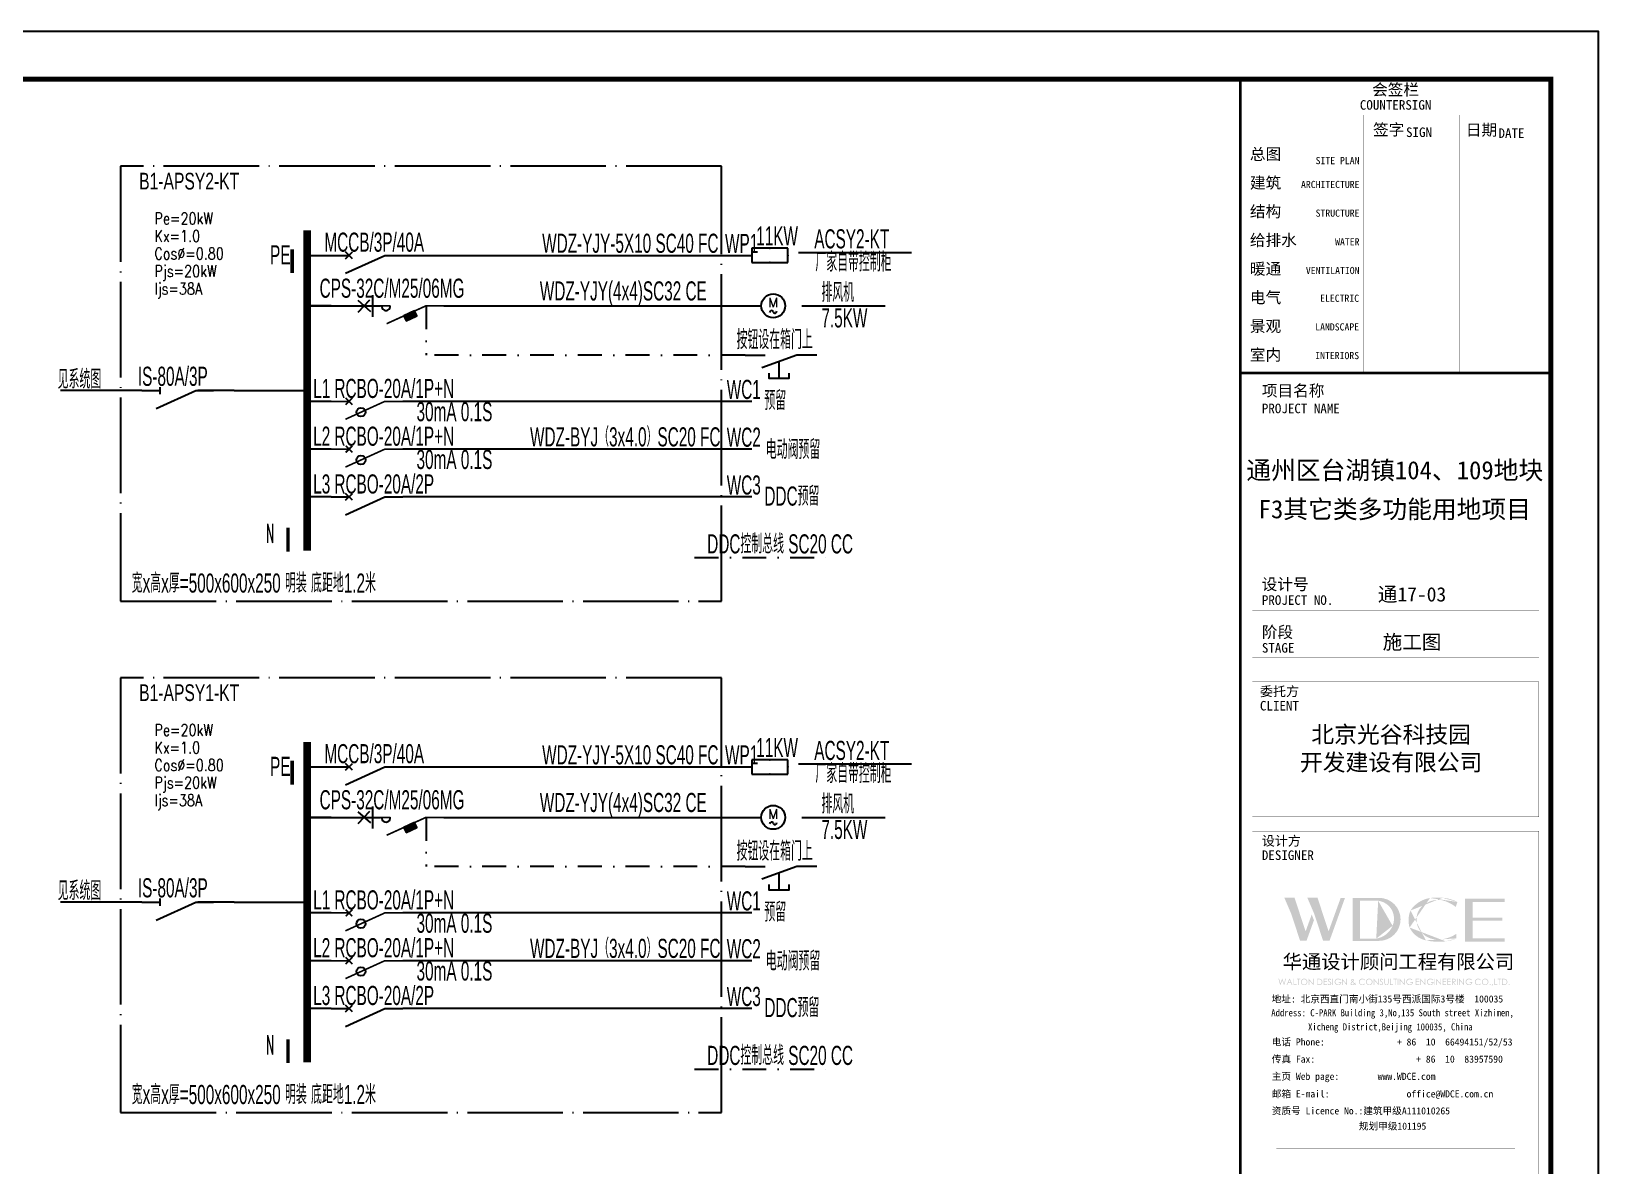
# Model space of a CAD drawing. Extents: x 776418 to 2076422, y -1170708 to 498544.
# Drawn here: x 1001723 to 1034531, y -689690 to -665950 of the extents above; entities that cross this region are included whole.
import ezdxf
from ezdxf.enums import TextEntityAlignment as Align

# ---------------------------------------------------------------- set-up
doc = ezdxf.new("R2010")
doc.units = 0
doc.header["$LTSCALE"] = 1000
doc.header["$MEASUREMENT"] = 0
for name, pattern in [('CONTINOUS', [0]), ('DASHDOT', [1, 0.5, -0.25, 0, -0.25]), ('DOTE', [2.42, 2, -0.2, 0.02, -0.2])]:
    doc.linetypes.add(name, pattern=pattern)
doc.layers.get('0').update_dxf_attribs({"linetype": 'CONTINUOUS'})
for name, color, linetype in [('D-TEXT', 7, 'CONTINUOUS'), ('DQ', 255, 'CONTINOUS'), ('ELEMENT', 3, 'CONTINUOUS'), ('EQUIP-动力', 3, 'CONTINUOUS'), ('EQUIP-箱柜', 3, 'CONTINUOUS'), ('SHEET_LINE', 6, 'CONTINUOUS'), ('SHEET_TEXT', 7, 'CONTINUOUS'), ('SIG_TEXT', 7, 'CONTINUOUS'), ('TEL_TEXT', 3, 'CONTINUOUS'), ('TEL_TITLE', 7, 'CONTINUOUS'), ('WIRE', 4, 'CONTINUOUS'), ('WIRE-照明', 1, 'CONTINUOUS'), ('WIRE-系统', 4, 'CONTINUOUS'), ('字', 7, 'CONTINUOUS')]:
    doc.layers.add(name, color=color, linetype=linetype)
doc.styles.add('_COMPLEX', font='ROS', dxfattribs={"width": 0.6, "bigfont": 'JD'})
doc.styles.add('_HZTXT', font='txt.shx', dxfattribs={"width": 0.8, "bigfont": 'HZTXT.shx'})
doc.styles.add('_JD', font='ros.shx', dxfattribs={"width": 0.8, "bigfont": 'JD.shx'})
doc.styles.add('_TCH_LABEL', font='COMPLEX', dxfattribs={"bigfont": 'GBCBIG'})
doc.styles.add('_TEL_DIM', font='SIMPLEX', dxfattribs={"width": 0.7, "height": 3.5, "bigfont": 'HZTXT'})
doc.styles.add('DIM_FONT', font='SIMPLEX', dxfattribs={"width": 0.7, "bigfont": 'GBCBIG'})
doc.styles.get("Standard").update_dxf_attribs({"font": 'gbenor.shx', "bigfont": 'gbcbig.shx'})
doc.styles.add('华文细黑', font='STXIHEI.TTF')

# ---------------------------------------------------------------- blocks, each defined once
blk = doc.blocks.new('$element$00000525')
at = {"const_width": 0.0233}
for points in [[(0, 0), (0, -0.25)], [(-0.25, -0.2), (0, -0.75), (0, -1)], [(-0.047, -0.203), (0.047, -0.297)], [(0.047, -0.203), (-0.047, -0.297)]]:
    blk.add_lwpolyline(points, dxfattribs=at)
blk.add_circle((-0.151, -0.417), 0.0615)
at = {"flags": 9}
blk.add_attdef('S', (0, 0), '', height=0.00000667, dxfattribs=at)
blk = doc.blocks.new('M_M7')
for p, q in [((-0.25, -0.2), (0, -0.75)), ((-0.047, -0.297), (0.047, -0.203)), ((-0.047, -0.203), (0.047, -0.297))]:
    blk.add_line(p, q)
for points in [[(0, 0), (0, -0.25)], [(0, -0.75), (0, -1)]]:
    blk.add_lwpolyline(points)
at = {"width": 0.8, "flags": 9}
blk.add_attdef('S', (0.25, -0.5), '', height=0.2, dxfattribs=at)
blk = doc.blocks.new('$equip$00001413')
for p, q in [((0.75, 0.6), (-0.75, 0.6)), ((-0.75, 0.6), (-0.75, 0)), ((-0.75, 0), (0.75, 0)), ((0.75, 0), (0.75, 0.6))]:
    blk.add_line(p, q)
for p in [(-0.75, 0.3), (0, 0.6), (0, 0), (0.75, 0.3)]:
    blk.add_point(p)
at = {"style": '_TCH_LABEL', "flags": 9}
blk.add_attdef('A', (0, 0), '', height=0.00002, dxfattribs=at)
blk = doc.blocks.new('M_M8')
for p, q in [((-0.25, -0.2), (0, -0.75)), ((0.05, -0.25), (-0.05, -0.25))]:
    blk.add_line(p, q)
for points in [[(0, 0), (0, -0.25)], [(0, -0.75), (0, -1)]]:
    blk.add_lwpolyline(points)
at = {"style": 'DIM_FONT', "width": 0.8, "flags": 9}
blk.add_attdef('S', (0.25, -0.5), '', height=0.2, dxfattribs=at)
blk = doc.blocks.new('$element$00000577')
at = {"const_width": 0.0233}
for points in [[(0, 0), (0, -0.25)], [(-0.25, -0.2), (0, -0.75), (0, -1)]]:
    blk.add_lwpolyline(points, dxfattribs=at)
blk.add_arc((-0.008, -0.192), 0.0589, 81.8699, 278.1301)
at = {"flags": 9}
blk.add_attdef('S', (0, 0), '', height=0.00000667, dxfattribs=at)
blk = doc.blocks.new('$element$00000544')
for points in [[(0, 0), (0, -0.283)], [(-0.25, -0.333), (-0.324, -0.333), (-0.324, -0.617), (-0.25, -0.617)], [(0, -1), (0, -0.721), (-0.176, -0.235)], [(-0.324, -0.478), (-0.087, -0.478)]]:
    blk.add_lwpolyline(points)
at = {"flags": 9}
blk.add_attdef('S', (0, 0), '', height=0.00000667, dxfattribs=at)
blk = doc.blocks.new('$equip$00001811')
blk.add_circle((0, 0), 0.5)
for centre, radius, start, end in [((-0.073, -0.273), 0.0768, 17.22719, 184.21643), ((0.073, -0.227), 0.0769, 197.25914, 5.11794)]:
    blk.add_arc(centre, radius, start, end)
at = {"color": 7, "style": '_TEL_DIM'}
blk.add_attdef('$TEXT$', text='', height=0.4, dxfattribs=at).set_placement((0.001, 0.137), align=Align.MIDDLE_CENTER)
at = {"color": 7, "style": '_TEL_DIM', "flags": 1}
blk.add_attdef('A', text='', height=0.00002, dxfattribs=at).set_placement((0, 0), align=Align.MIDDLE_CENTER)
blk = doc.blocks.new('A$C69861949')
at = {"ltscale": 0.001}
h = blk.add_hatch(color=1, dxfattribs=at)
edge = h.paths.add_edge_path()
edge.add_line((6.19, 4.5), (5.72, 5.69))
edge.add_line((5.72, 5.69), (4.44, 2.16))
edge.add_line((4.44, 2.16), (2.13, 9.19))
edge.add_line((2.13, 9.19), (0, 9.19))
edge.add_arc((-16.38, 0.19), 18.69, 17.5872, 28.7762, ccw=False)
edge.add_line((1.43, 5.84), (3.29, 0.2))
edge.add_line((3.29, 0.2), (4.63, 0.2))
edge.add_line((4.63, 0.2), (6.19, 4.5))
h = blk.add_hatch(color=256, dxfattribs=at)
edge = h.paths.add_edge_path()
edge.add_line((12.68, 9.16), (11.78, 9.16))
edge.add_line((11.78, 9.16), (9.25, 2.16))
edge.add_line((9.25, 2.16), (6.94, 9.19))
edge.add_line((6.94, 9.19), (4.81, 9.19))
edge.add_arc((-11.57, 0.19), 18.69, 17.5872, 28.7762, ccw=False)
edge.add_line((6.25, 5.84), (8.1, 0.2))
edge.add_line((8.1, 0.2), (9.45, 0.2))
edge.add_line((9.45, 0.2), (12.68, 9.16))
h = blk.add_hatch(color=256, dxfattribs=at)
edge = h.paths.add_edge_path(flags=16)
edge.add_line((15.83, 8.57), (19.63, 8.57))
edge.add_arc((19.17, 4.82), 3.78, -23.1418, 82.9442, ccw=False)
edge.add_arc((18.56, 5.02), 4.42, 278.685, 337.5263, ccw=False)
edge.add_line((19.22, 0.65), (15.83, 0.65))
edge.add_line((15.83, 0.65), (15.83, 8.57))
edge = h.paths.add_edge_path()
edge.add_line((19.82, 9.18), (14.31, 9.18))
edge.add_line((14.31, 9.18), (14.31, 0.18))
edge.add_line((14.31, 0.18), (19.82, 0.18))
edge.add_arc((19.82, 4.68), 4.5, 270, 450)
h = blk.add_hatch(color=256, dxfattribs=at)
edge = h.paths.add_edge_path()
edge.add_arc((32.12, 5.29), 4.85, 246.0393, 272.6902)
edge.add_arc((32.04, 6.93), 6.49, 272.7072, 286.0208)
edge.add_arc((32.38, 6.77), 6.25, 283.4194, 305.53)
edge.add_line((36.01, 1.68), (36.01, 0.69))
edge.add_arc((32.99, 7.2), 7.17, 276.4266, 294.9218, ccw=False)
edge.add_arc((32.35, 12.88), 12.89, 257.7178, 276.4266, ccw=False)
edge.add_arc((30.66, 5.12), 4.95, 205.7856, 257.7178, ccw=False)
edge.add_arc((31.4, 4.47), 5.41, 157.6279, 196.1138, ccw=False)
edge.add_arc((31.4, 3.21), 6.01, 98.7561, 146.4478, ccw=False)
edge.add_arc((31.98, -1.34), 10.59, 83.9971, 98.116, ccw=False)
edge.add_arc((32.42, 0.85), 8.38, 63.158, 85.4353, ccw=False)
edge.add_line((36.21, 8.32), (35.86, 7.28))
edge.add_arc((31.06, 1.12), 7.81, 52.0262, 73.2155)
edge.add_arc((32.2, 4.92), 3.84, 73.2155, 96.604)
edge.add_arc((32.39, 3.31), 5.47, 96.604, 125.55)
edge.add_arc((31.35, 4.76), 3.68, 125.55, 164.03)
edge.add_arc((31.71, 4.66), 4.06, 164.03, 213.6257)
edge.add_arc((31.98, 4.83), 4.37, 213.6257, 245.272)
blk.add_hatch(color=256, dxfattribs=at).paths.add_polyline_path([(45.65, 5.06), (39.44, 5.06), (39.44, 8.3), (46.09, 8.3), (46.09, 9.01), (37.82, 9.01), (37.82, 0), (46.09, 0), (46.09, 0.7), (39.44, 0.7), (39.44, 4.41), (45.65, 4.41)])
blk = doc.blocks.new('A$C51FB5BAD')
at = {"layer": 'SHEET_TEXT'}
h = blk.add_hatch(color=256, dxfattribs=at)
h.paths.add_polyline_path([(-886, -18950), (-883, -18943), (-875, -18940), (-867, -18943), (-864, -18950), (-867, -18958), (-875, -18961), (-883, -18958)])
h.paths.add_polyline_path([(-994, -18829), (-1021, -18829), (-1021, -18959), (-980, -18959), (-972, -18959), (-959, -18957), (-949, -18955), (-941, -18951), (-1009, -18947), (-1009, -18842), (-999, -18842), (-943, -18838), (-954, -18833), (-959, -18832), (-968, -18830), (-980, -18829)])
h.paths.add_polyline_path([(-943, -18838), (-999, -18842), (-997, -18842), (-984, -18842), (-973, -18843), (-964, -18844), (-963, -18844), (-952, -18848), (-943, -18854), (-943, -18854), (-935, -18862), (-930, -18872), (-929, -18874), (-926, -18884), (-925, -18896), (-925, -18896), (-926, -18908), (-929, -18918), (-934, -18927), (-941, -18935), (-949, -18941), (-959, -18944), (-960, -18944), (-968, -18946), (-980, -18946), (-994, -18947), (-1009, -18947), (-941, -18951), (-933, -18946), (-926, -18938), (-919, -18929), (-919, -18928), (-915, -18918), (-913, -18907), (-912, -18896), (-912, -18889), (-914, -18878), (-917, -18868), (-918, -18864), (-924, -18854), (-931, -18846), (-934, -18844)])
h.paths.add_polyline_path([(-1040, -18829), (-1111, -18829), (-1111, -18842), (-1082, -18842), (-1082, -18959), (-1069, -18959), (-1069, -18842), (-1040, -18842)])
h.paths.add_polyline_path([(-1168, -18829), (-1181, -18829), (-1181, -18959), (-1118, -18959), (-1118, -18946), (-1168, -18946)])
h.paths.add_polyline_path([(-1221, -18935), (-1209, -18941), (-1227, -18974), (-1236, -18970)])
h.paths.add_polyline_path([(-1281, -18950), (-1277, -18943), (-1270, -18940), (-1262, -18943), (-1259, -18950), (-1262, -18958), (-1270, -18961), (-1277, -18958)])
h.paths.add_polyline_path([(-1377, -18826), (-1378, -18826), (-1390, -18827), (-1400, -18830), (-1410, -18835), (-1412, -18836), (-1376, -18838), (-1365, -18839), (-1355, -18842), (-1346, -18848), (-1337, -18855), (-1330, -18863), (-1325, -18872), (-1322, -18883), (-1321, -18894), (-1321, -18894), (-1322, -18906), (-1325, -18916), (-1330, -18925), (-1337, -18934), (-1345, -18941), (-1354, -18946), (-1365, -18949), (-1376, -18949), (-1339, -18952), (-1330, -18945), (-1323, -18938), (-1316, -18928), (-1315, -18926), (-1311, -18916), (-1308, -18905), (-1307, -18894), (-1307, -18891), (-1309, -18880), (-1312, -18870), (-1316, -18860), (-1318, -18857), (-1324, -18849), (-1332, -18841), (-1341, -18835), (-1344, -18833), (-1354, -18829), (-1365, -18827)])
h.paths.add_polyline_path([(-1412, -18836), (-1421, -18843), (-1429, -18851), (-1435, -18860), (-1436, -18862), (-1441, -18873), (-1443, -18883), (-1444, -18895), (-1444, -18897), (-1443, -18908), (-1440, -18919), (-1435, -18929), (-1434, -18930), (-1427, -18939), (-1419, -18947), (-1410, -18953), (-1407, -18954), (-1397, -18959), (-1387, -18961), (-1375, -18962), (-1373, -18962), (-1362, -18961), (-1351, -18958), (-1341, -18953), (-1339, -18952), (-1376, -18949), (-1386, -18949), (-1396, -18946), (-1406, -18941), (-1414, -18933), (-1421, -18925), (-1426, -18916), (-1429, -18906), (-1431, -18895), (-1431, -18894), (-1429, -18883), (-1426, -18873), (-1422, -18863), (-1415, -18855), (-1407, -18848), (-1398, -18843), (-1387, -18840), (-1376, -18838)])
h.paths.add_polyline_path([(-1521, -18826), (-1525, -18826), (-1536, -18827), (-1547, -18830), (-1557, -18835), (-1559, -18836), (-1521, -18838), (-1511, -18839), (-1500, -18842), (-1491, -18846), (-1482, -18853), (-1474, -18861), (-1464, -18853), (-1471, -18846), (-1479, -18839), (-1489, -18833), (-1499, -18829), (-1510, -18827)])
h.paths.add_polyline_path([(-1559, -18836), (-1568, -18842), (-1576, -18850), (-1582, -18859), (-1583, -18861), (-1588, -18871), (-1590, -18882), (-1591, -18893), (-1590, -18905), (-1588, -18915), (-1584, -18925), (-1579, -18934), (-1571, -18943), (-1571, -18943), (-1563, -18950), (-1520, -18950), (-1521, -18950), (-1533, -18949), (-1543, -18946), (-1553, -18941), (-1561, -18934), (-1561, -18934), (-1568, -18925), (-1574, -18916), (-1576, -18906), (-1577, -18894), (-1577, -18894), (-1576, -18883), (-1573, -18873), (-1568, -18863), (-1561, -18855), (-1560, -18855), (-1552, -18848), (-1542, -18843), (-1532, -18840), (-1521, -18838)])
h.paths.add_polyline_path([(-1474, -18929), (-1481, -18935), (-1489, -18941), (-1499, -18946), (-1509, -18949), (-1520, -18950), (-1563, -18950), (-1554, -18955), (-1544, -18959), (-1533, -18961), (-1521, -18962), (-1510, -18961), (-1499, -18959), (-1489, -18955), (-1481, -18951), (-1472, -18945), (-1464, -18936)])
h.paths.add_polyline_path([(-1713, -18826), (-1715, -18826), (-1727, -18827), (-1737, -18829), (-1747, -18833), (-1756, -18839), (-1764, -18846), (-1770, -18853), (-1776, -18862), (-1781, -18872), (-1783, -18883), (-1784, -18894), (-1784, -18903), (-1781, -18914), (-1777, -18924), (-1771, -18933), (-1764, -18942), (-1761, -18944), (-1753, -18951), (-1711, -18950), (-1714, -18950), (-1725, -18948), (-1735, -18945), (-1745, -18940), (-1753, -18933), (-1754, -18933), (-1761, -18924), (-1766, -18914), (-1769, -18904), (-1770, -18893), (-1770, -18887), (-1768, -18876), (-1763, -18866), (-1759, -18860), (-1751, -18852), (-1741, -18846), (-1734, -18843), (-1723, -18840), (-1712, -18839), (-1672, -18837), (-1681, -18832), (-1692, -18829), (-1702, -18827)])
h.paths.add_polyline_path([(-1672, -18837), (-1712, -18839), (-1709, -18839), (-1698, -18841), (-1687, -18844), (-1681, -18847), (-1672, -18853), (-1663, -18860), (-1654, -18851), (-1654, -18851), (-1663, -18843)])
h.paths.add_polyline_path([(-1646, -18897), (-1702, -18897), (-1702, -18909), (-1660, -18909), (-1661, -18911), (-1664, -18922), (-1669, -18931), (-1677, -18939), (-1679, -18941), (-1689, -18946), (-1699, -18949), (-1711, -18950), (-1753, -18951), (-1744, -18956), (-1734, -18959), (-1723, -18961), (-1711, -18962), (-1703, -18962), (-1692, -18960), (-1681, -18957), (-1672, -18951), (-1664, -18945), (-1659, -18938), (-1653, -18930), (-1649, -18920), (-1647, -18909)])
h.paths.add_polyline_path([(-1918, -18829), (-1908, -18861), (-1822, -18959), (-1832, -18929)])
h.paths.add_polyline_path([(-1918, -18829), (-1921, -18829), (-1921, -18959), (-1908, -18959), (-1908, -18861)])
h.paths.add_polyline_path([(-1819, -18829), (-1832, -18829), (-1832, -18929), (-1822, -18959), (-1819, -18959)])
h.paths.add_polyline_path([(-1964, -18829), (-1951, -18829), (-1951, -18959), (-1964, -18959)])
h.paths.add_polyline_path([(-2045, -18829), (-2071, -18829), (-2071, -18959), (-2058, -18959), (-2058, -18899), (-2051, -18899), (-2020, -18898), (-2010, -18895), (-2002, -18890), (-2058, -18886), (-2058, -18842), (-2035, -18842), (-2002, -18837), (-2005, -18835), (-2016, -18831), (-2021, -18830), (-2031, -18829)])
h.paths.add_polyline_path([(-2002, -18837), (-2035, -18842), (-2032, -18842), (-2020, -18843), (-2011, -18847), (-2006, -18853), (-2004, -18864), (-2005, -18873), (-2011, -18881), (-2013, -18882), (-2023, -18885), (-2036, -18886), (-2058, -18886), (-2002, -18890), (-1996, -18884), (-1991, -18875), (-1990, -18864), (-1990, -18859), (-1993, -18849), (-1995, -18846)])
h.paths.add_polyline_path([(-2020, -18898), (-2051, -18899), (-2035, -18899), (-2032, -18899)], flags=17)
h.paths.add_polyline_path([(-2051, -18899), (-2004, -18959), (-1988, -18959), (-2035, -18899)])
h.paths.add_polyline_path([(-2094, -18829), (-2169, -18829), (-2169, -18959), (-2095, -18959), (-2095, -18946), (-2156, -18946), (-2156, -18895), (-2095, -18895), (-2095, -18882), (-2156, -18882), (-2156, -18842), (-2094, -18842)])
h.paths.add_polyline_path([(-2191, -18829), (-2265, -18829), (-2265, -18959), (-2192, -18959), (-2192, -18946), (-2252, -18946), (-2252, -18895), (-2192, -18895), (-2192, -18882), (-2252, -18882), (-2252, -18842), (-2191, -18842)])
h.paths.add_polyline_path([(-2396, -18829), (-2386, -18861), (-2300, -18959), (-2310, -18929)])
h.paths.add_polyline_path([(-2396, -18829), (-2399, -18829), (-2399, -18959), (-2386, -18959), (-2386, -18861)])
h.paths.add_polyline_path([(-2297, -18829), (-2310, -18829), (-2310, -18929), (-2300, -18959), (-2297, -18959)])
h.paths.add_polyline_path([(-2442, -18829), (-2429, -18829), (-2429, -18959), (-2442, -18959)])
h.paths.add_polyline_path([(-2523, -18826), (-2525, -18826), (-2536, -18827), (-2547, -18829), (-2557, -18833), (-2566, -18839), (-2574, -18846), (-2580, -18853), (-2586, -18862), (-2590, -18872), (-2593, -18883), (-2594, -18894), (-2593, -18903), (-2591, -18914), (-2587, -18924), (-2581, -18933), (-2574, -18942), (-2571, -18944), (-2563, -18951), (-2520, -18950), (-2524, -18950), (-2535, -18948), (-2545, -18945), (-2554, -18940), (-2563, -18933), (-2563, -18933), (-2571, -18924), (-2576, -18914), (-2579, -18904), (-2580, -18893), (-2580, -18887), (-2577, -18876), (-2572, -18866), (-2568, -18860), (-2560, -18852), (-2551, -18846), (-2544, -18843), (-2533, -18840), (-2522, -18839), (-2482, -18837), (-2491, -18832), (-2501, -18829), (-2512, -18827)])
h.paths.add_polyline_path([(-2482, -18837), (-2522, -18839), (-2519, -18839), (-2508, -18841), (-2497, -18844), (-2491, -18847), (-2482, -18853), (-2473, -18860), (-2463, -18851), (-2463, -18851), (-2472, -18843)])
h.paths.add_polyline_path([(-2455, -18897), (-2511, -18897), (-2511, -18909), (-2470, -18909), (-2470, -18911), (-2474, -18922), (-2479, -18931), (-2487, -18939), (-2489, -18941), (-2498, -18946), (-2509, -18949), (-2520, -18950), (-2563, -18951), (-2554, -18956), (-2544, -18959), (-2533, -18961), (-2521, -18962), (-2513, -18962), (-2501, -18960), (-2491, -18957), (-2482, -18951), (-2474, -18945), (-2468, -18938), (-2463, -18930), (-2459, -18920), (-2456, -18909)])
h.paths.add_polyline_path([(-2728, -18829), (-2718, -18861), (-2632, -18959), (-2642, -18929)])
h.paths.add_polyline_path([(-2728, -18829), (-2731, -18829), (-2731, -18959), (-2718, -18959), (-2718, -18861)])
h.paths.add_polyline_path([(-2629, -18829), (-2642, -18829), (-2642, -18929), (-2632, -18959), (-2629, -18959)])
h.paths.add_polyline_path([(-2753, -18829), (-2828, -18829), (-2828, -18959), (-2754, -18959), (-2754, -18946), (-2815, -18946), (-2815, -18895), (-2754, -18895), (-2754, -18882), (-2815, -18882), (-2815, -18842), (-2753, -18842)])
h.paths.add_polyline_path([(-2956, -18826), (-2958, -18826), (-2969, -18827), (-2980, -18829), (-2990, -18833), (-2999, -18839), (-3007, -18846), (-3013, -18853), (-3019, -18862), (-3023, -18872), (-3026, -18883), (-3027, -18894), (-3026, -18903), (-3024, -18914), (-3020, -18924), (-3014, -18933), (-3007, -18942), (-3004, -18944), (-2996, -18951), (-2953, -18950), (-2957, -18950), (-2968, -18948), (-2978, -18945), (-2988, -18940), (-2996, -18933), (-2996, -18933), (-3004, -18924), (-3009, -18914), (-3012, -18904), (-3013, -18893), (-3013, -18887), (-3010, -18876), (-3005, -18866), (-3001, -18860), (-2994, -18852), (-2984, -18846), (-2977, -18843), (-2966, -18840), (-2955, -18839), (-2915, -18837), (-2924, -18832), (-2934, -18829), (-2945, -18827)])
h.paths.add_polyline_path([(-2915, -18837), (-2955, -18839), (-2952, -18839), (-2941, -18841), (-2930, -18844), (-2924, -18847), (-2915, -18853), (-2906, -18860), (-2896, -18851), (-2897, -18851), (-2905, -18843)])
h.paths.add_polyline_path([(-2888, -18897), (-2945, -18897), (-2945, -18909), (-2903, -18909), (-2903, -18911), (-2907, -18922), (-2912, -18931), (-2920, -18939), (-2922, -18941), (-2932, -18946), (-2942, -18949), (-2953, -18950), (-2996, -18951), (-2987, -18956), (-2977, -18959), (-2966, -18961), (-2954, -18962), (-2946, -18962), (-2934, -18960), (-2924, -18957), (-2915, -18951), (-2907, -18945), (-2901, -18938), (-2896, -18930), (-2892, -18920), (-2889, -18909)])
h.paths.add_polyline_path([(-3161, -18829), (-3151, -18861), (-3065, -18959), (-3075, -18929)])
h.paths.add_polyline_path([(-3161, -18829), (-3164, -18829), (-3164, -18959), (-3151, -18959), (-3151, -18861)])
h.paths.add_polyline_path([(-3062, -18829), (-3075, -18829), (-3075, -18929), (-3065, -18959), (-3062, -18959)])
h.paths.add_polyline_path([(-3207, -18829), (-3194, -18829), (-3194, -18959), (-3207, -18959)])
h.paths.add_polyline_path([(-3224, -18829), (-3295, -18829), (-3295, -18842), (-3266, -18842), (-3266, -18959), (-3253, -18959), (-3253, -18842), (-3224, -18842)])
h.paths.add_polyline_path([(-3352, -18829), (-3365, -18829), (-3365, -18959), (-3302, -18959), (-3302, -18946), (-3352, -18946)])
h.paths.add_polyline_path([(-3398, -18829), (-3410, -18829), (-3410, -18907), (-3411, -18919), (-3412, -18928), (-3412, -18929), (-3417, -18939), (-3418, -18940), (-3427, -18947), (-3429, -18948), (-3440, -18950), (-3468, -18953), (-3459, -18959), (-3450, -18961), (-3439, -18962), (-3436, -18962), (-3425, -18960), (-3415, -18955), (-3415, -18955), (-3407, -18947), (-3401, -18938), (-3400, -18931), (-3398, -18921), (-3398, -18907)])
h.paths.add_polyline_path([(-3470, -18829), (-3483, -18829), (-3483, -18907), (-3483, -18914), (-3482, -18926), (-3481, -18935), (-3479, -18939), (-3473, -18949), (-3468, -18953), (-3440, -18950), (-3444, -18950), (-3455, -18946), (-3457, -18945), (-3465, -18937), (-3466, -18936), (-3470, -18926), (-3470, -18920), (-3470, -18907)])
h.paths.add_polyline_path([(-3547, -18826), (-3550, -18826), (-3561, -18829), (-3570, -18835), (-3571, -18836), (-3577, -18845), (-3579, -18856), (-3579, -18857), (-3576, -18868), (-3576, -18870), (-3569, -18879), (-3569, -18879), (-3562, -18885), (-3552, -18894), (-3546, -18898), (-3537, -18906), (-3531, -18912), (-3528, -18917), (-3525, -18927), (-3526, -18934), (-3532, -18943), (-3538, -18947), (-3549, -18949), (-3575, -18951), (-3567, -18957), (-3558, -18961), (-3547, -18962), (-3541, -18962), (-3531, -18958), (-3522, -18952), (-3518, -18947), (-3513, -18938), (-3511, -18927), (-3513, -18917), (-3518, -18907), (-3523, -18901), (-3530, -18894), (-3540, -18886), (-3545, -18882), (-3555, -18874), (-3561, -18868), (-3562, -18866), (-3565, -18856), (-3565, -18853), (-3560, -18844), (-3558, -18842), (-3548, -18839), (-3521, -18838), (-3529, -18831), (-3536, -18828)])
h.paths.add_polyline_path([(-3521, -18838), (-3548, -18839), (-3544, -18840), (-3534, -18844), (-3531, -18846), (-3524, -18855), (-3513, -18847)], flags=17)
h.paths.add_polyline_path([(-3576, -18928), (-3587, -18935), (-3582, -18943), (-3575, -18951), (-3549, -18949), (-3552, -18949), (-3561, -18946), (-3569, -18939)])
h.paths.add_polyline_path([(-3704, -18829), (-3694, -18861), (-3608, -18959), (-3618, -18929)])
h.paths.add_polyline_path([(-3704, -18829), (-3707, -18829), (-3707, -18959), (-3694, -18959), (-3694, -18861)])
h.paths.add_polyline_path([(-3605, -18829), (-3618, -18829), (-3618, -18929), (-3608, -18959), (-3605, -18959)])
h.paths.add_polyline_path([(-3802, -18826), (-3804, -18826), (-3815, -18827), (-3826, -18830), (-3836, -18835), (-3838, -18836), (-3802, -18838), (-3791, -18839), (-3781, -18842), (-3772, -18848), (-3763, -18855), (-3756, -18863), (-3751, -18872), (-3748, -18883), (-3747, -18894), (-3747, -18894), (-3748, -18906), (-3751, -18916), (-3756, -18925), (-3763, -18934), (-3771, -18941), (-3780, -18946), (-3791, -18949), (-3802, -18949), (-3765, -18952), (-3756, -18945), (-3748, -18938), (-3742, -18928), (-3741, -18926), (-3737, -18916), (-3734, -18905), (-3733, -18894), (-3733, -18891), (-3734, -18880), (-3737, -18870), (-3742, -18860), (-3743, -18857), (-3750, -18849), (-3758, -18841), (-3767, -18835), (-3770, -18833), (-3780, -18829), (-3791, -18827)])
h.paths.add_polyline_path([(-3838, -18836), (-3847, -18843), (-3855, -18851), (-3861, -18860), (-3862, -18862), (-3866, -18873), (-3869, -18883), (-3870, -18895), (-3870, -18897), (-3869, -18908), (-3866, -18919), (-3861, -18929), (-3860, -18930), (-3853, -18939), (-3845, -18947), (-3836, -18953), (-3833, -18954), (-3823, -18959), (-3813, -18961), (-3801, -18962), (-3799, -18962), (-3788, -18961), (-3777, -18958), (-3767, -18953), (-3765, -18952), (-3802, -18949), (-3812, -18949), (-3822, -18946), (-3832, -18941), (-3840, -18933), (-3847, -18925), (-3852, -18916), (-3855, -18906), (-3856, -18895), (-3856, -18894), (-3855, -18883), (-3852, -18873), (-3848, -18863), (-3841, -18855), (-3833, -18848), (-3823, -18843), (-3813, -18840), (-3802, -18838)])
h.paths.add_polyline_path([(-3947, -18826), (-3951, -18826), (-3962, -18827), (-3973, -18830), (-3983, -18835), (-3985, -18836), (-3947, -18838), (-3937, -18839), (-3926, -18842), (-3917, -18846), (-3908, -18853), (-3900, -18861), (-3890, -18853), (-3896, -18846), (-3905, -18839), (-3915, -18833), (-3925, -18829), (-3936, -18827)])
h.paths.add_polyline_path([(-3985, -18836), (-3994, -18842), (-4001, -18850), (-4008, -18859), (-4009, -18861), (-4014, -18871), (-4016, -18882), (-4017, -18893), (-4016, -18905), (-4014, -18915), (-4010, -18925), (-4004, -18934), (-3997, -18943), (-3997, -18943), (-3989, -18950), (-3946, -18950), (-3947, -18950), (-3959, -18949), (-3969, -18946), (-3979, -18941), (-3987, -18934), (-3987, -18934), (-3994, -18925), (-3999, -18916), (-4002, -18906), (-4003, -18894), (-4003, -18894), (-4002, -18883), (-3999, -18873), (-3994, -18863), (-3987, -18855), (-3986, -18855), (-3978, -18848), (-3968, -18843), (-3958, -18840), (-3947, -18838)])
h.paths.add_polyline_path([(-3900, -18929), (-3907, -18935), (-3915, -18941), (-3925, -18946), (-3935, -18949), (-3946, -18950), (-3989, -18950), (-3980, -18955), (-3969, -18959), (-3959, -18961), (-3947, -18962), (-3936, -18961), (-3925, -18959), (-3915, -18955), (-3907, -18951), (-3898, -18945), (-3890, -18936)])
h.paths.add_polyline_path([(-4149, -18834), (-4150, -18834), (-4161, -18836), (-4170, -18840), (-4176, -18847), (-4179, -18857), (-4179, -18859), (-4175, -18870), (-4175, -18870), (-4170, -18878), (-4162, -18888), (-4170, -18894), (-4153, -18898), (-4120, -18933), (-4124, -18935), (-4134, -18942), (-4142, -18946), (-4148, -18948), (-4158, -18950), (-4184, -18954), (-4181, -18956), (-4171, -18961), (-4160, -18962), (-4160, -18962), (-4148, -18961), (-4138, -18958), (-4132, -18955), (-4122, -18949), (-4111, -18942), (-4094, -18940), (-4101, -18933), (-4095, -18928), (-4111, -18924), (-4144, -18890), (-4140, -18887), (-4152, -18881), (-4156, -18875), (-4163, -18865), (-4166, -18858), (-4161, -18849), (-4160, -18849), (-4150, -18846), (-4129, -18841), (-4129, -18841), (-4138, -18836)])
h.paths.add_polyline_path([(-4129, -18841), (-4150, -18846), (-4149, -18846), (-4139, -18849), (-4134, -18857), (-4135, -18863), (-4141, -18871), (-4152, -18881), (-4140, -18887), (-4131, -18879), (-4125, -18871), (-4123, -18868), (-4121, -18857), (-4122, -18850)], flags=17)
h.paths.add_polyline_path([(-4170, -18894), (-4178, -18902), (-4185, -18910), (-4186, -18912), (-4191, -18922), (-4193, -18932), (-4193, -18934), (-4190, -18945), (-4184, -18954), (-4158, -18950), (-4164, -18949), (-4174, -18944), (-4176, -18941), (-4180, -18931), (-4180, -18928), (-4175, -18918), (-4172, -18914), (-4164, -18907), (-4153, -18898)])
h.paths.add_polyline_path([(-4095, -18911), (-4101, -18916), (-4111, -18924), (-4095, -18928), (-4086, -18920)])
h.paths.add_polyline_path([(-4094, -18940), (-4111, -18942), (-4095, -18959), (-4077, -18959), (-4078, -18957), (-4087, -18948)])
h.paths.add_polyline_path([(-4369, -18829), (-4358, -18861), (-4273, -18959), (-4283, -18929)])
h.paths.add_polyline_path([(-4369, -18829), (-4372, -18829), (-4372, -18959), (-4358, -18959), (-4358, -18861)])
h.paths.add_polyline_path([(-4270, -18829), (-4283, -18829), (-4283, -18929), (-4273, -18959), (-4270, -18959)])
h.paths.add_polyline_path([(-4454, -18826), (-4456, -18826), (-4468, -18827), (-4479, -18829), (-4489, -18833), (-4497, -18839), (-4506, -18846), (-4512, -18853), (-4518, -18862), (-4522, -18872), (-4525, -18883), (-4526, -18894), (-4525, -18903), (-4523, -18914), (-4518, -18924), (-4513, -18933), (-4505, -18942), (-4503, -18944), (-4495, -18951), (-4452, -18950), (-4456, -18950), (-4467, -18948), (-4477, -18945), (-4486, -18940), (-4495, -18933), (-4495, -18933), (-4502, -18924), (-4508, -18914), (-4511, -18904), (-4512, -18893), (-4511, -18887), (-4509, -18876), (-4504, -18866), (-4500, -18860), (-4492, -18852), (-4483, -18846), (-4475, -18843), (-4465, -18840), (-4454, -18839), (-4413, -18837), (-4423, -18832), (-4433, -18829), (-4443, -18827)])
h.paths.add_polyline_path([(-4413, -18837), (-4454, -18839), (-4450, -18839), (-4440, -18841), (-4429, -18844), (-4423, -18847), (-4414, -18853), (-4405, -18860), (-4395, -18851), (-4395, -18851), (-4404, -18843)])
h.paths.add_polyline_path([(-4387, -18897), (-4443, -18897), (-4443, -18909), (-4402, -18909), (-4402, -18911), (-4405, -18922), (-4411, -18931), (-4419, -18939), (-4421, -18941), (-4430, -18946), (-4440, -18949), (-4452, -18950), (-4495, -18951), (-4486, -18956), (-4475, -18959), (-4464, -18961), (-4452, -18962), (-4444, -18962), (-4433, -18960), (-4423, -18957), (-4414, -18951), (-4406, -18945), (-4400, -18938), (-4395, -18930), (-4391, -18920), (-4388, -18909)])
h.paths.add_polyline_path([(-4572, -18829), (-4559, -18829), (-4559, -18959), (-4572, -18959)])
h.paths.add_polyline_path([(-4634, -18826), (-4637, -18826), (-4647, -18829), (-4656, -18835), (-4658, -18836), (-4663, -18845), (-4665, -18856), (-4665, -18857), (-4663, -18868), (-4662, -18870), (-4656, -18879), (-4656, -18879), (-4649, -18885), (-4638, -18894), (-4633, -18898), (-4624, -18906), (-4618, -18912), (-4614, -18917), (-4612, -18927), (-4613, -18934), (-4618, -18943), (-4625, -18947), (-4636, -18949), (-4661, -18951), (-4653, -18957), (-4644, -18961), (-4634, -18962), (-4627, -18962), (-4617, -18958), (-4608, -18952), (-4604, -18947), (-4599, -18938), (-4597, -18927), (-4599, -18917), (-4605, -18907), (-4609, -18901), (-4617, -18894), (-4627, -18886), (-4632, -18882), (-4642, -18874), (-4647, -18868), (-4649, -18866), (-4652, -18856), (-4652, -18853), (-4647, -18844), (-4645, -18842), (-4634, -18839), (-4607, -18838), (-4615, -18831), (-4623, -18828)])
h.paths.add_polyline_path([(-4607, -18838), (-4634, -18839), (-4631, -18840), (-4621, -18844), (-4618, -18846), (-4610, -18855), (-4600, -18847)], flags=17)
h.paths.add_polyline_path([(-4662, -18928), (-4673, -18935), (-4669, -18943), (-4661, -18951), (-4636, -18949), (-4639, -18949), (-4647, -18946), (-4655, -18939)])
h.paths.add_polyline_path([(-4682, -18829), (-4757, -18829), (-4757, -18959), (-4683, -18959), (-4683, -18946), (-4744, -18946), (-4744, -18895), (-4683, -18895), (-4683, -18882), (-4744, -18882), (-4744, -18842), (-4682, -18842)])
h.paths.add_polyline_path([(-4864, -18829), (-4891, -18829), (-4891, -18959), (-4850, -18959), (-4842, -18959), (-4830, -18957), (-4820, -18955), (-4811, -18951), (-4879, -18947), (-4879, -18842), (-4870, -18842), (-4813, -18838), (-4824, -18833), (-4829, -18832), (-4839, -18830), (-4850, -18829)])
h.paths.add_polyline_path([(-4813, -18838), (-4870, -18842), (-4867, -18842), (-4854, -18842), (-4843, -18843), (-4834, -18844), (-4833, -18844), (-4823, -18848), (-4813, -18854), (-4813, -18854), (-4805, -18862), (-4800, -18872), (-4799, -18874), (-4796, -18884), (-4795, -18896), (-4795, -18896), (-4796, -18908), (-4799, -18918), (-4804, -18927), (-4811, -18935), (-4819, -18941), (-4830, -18944), (-4830, -18944), (-4839, -18946), (-4850, -18946), (-4864, -18947), (-4879, -18947), (-4811, -18951), (-4804, -18946), (-4796, -18938), (-4790, -18929), (-4789, -18928), (-4785, -18918), (-4783, -18907), (-4782, -18896), (-4782, -18889), (-4784, -18878), (-4787, -18868), (-4789, -18864), (-4794, -18854), (-4801, -18846), (-4804, -18844)])
h.paths.add_polyline_path([(-5067, -18829), (-5057, -18861), (-4971, -18959), (-4981, -18929)])
h.paths.add_polyline_path([(-5067, -18829), (-5070, -18829), (-5070, -18959), (-5057, -18959), (-5057, -18861)])
h.paths.add_polyline_path([(-4968, -18829), (-4981, -18829), (-4981, -18929), (-4971, -18959), (-4968, -18959)])
h.paths.add_polyline_path([(-5165, -18826), (-5167, -18826), (-5178, -18827), (-5189, -18830), (-5199, -18835), (-5201, -18836), (-5165, -18838), (-5154, -18839), (-5144, -18842), (-5134, -18848), (-5125, -18855), (-5119, -18863), (-5114, -18872), (-5110, -18883), (-5109, -18894), (-5109, -18894), (-5110, -18906), (-5114, -18916), (-5118, -18925), (-5125, -18934), (-5133, -18941), (-5143, -18946), (-5153, -18949), (-5165, -18949), (-5128, -18952), (-5119, -18945), (-5111, -18938), (-5105, -18928), (-5104, -18926), (-5099, -18916), (-5097, -18905), (-5096, -18894), (-5096, -18891), (-5097, -18880), (-5100, -18870), (-5105, -18860), (-5106, -18857), (-5113, -18849), (-5121, -18841), (-5130, -18835), (-5133, -18833), (-5143, -18829), (-5154, -18827)])
h.paths.add_polyline_path([(-5201, -18836), (-5210, -18843), (-5217, -18851), (-5224, -18860), (-5225, -18862), (-5229, -18873), (-5232, -18883), (-5233, -18895), (-5232, -18897), (-5231, -18908), (-5228, -18919), (-5223, -18929), (-5222, -18930), (-5216, -18939), (-5208, -18947), (-5198, -18953), (-5196, -18954), (-5186, -18959), (-5175, -18961), (-5164, -18962), (-5161, -18962), (-5150, -18961), (-5140, -18958), (-5130, -18953), (-5128, -18952), (-5165, -18949), (-5175, -18949), (-5185, -18946), (-5194, -18941), (-5203, -18933), (-5210, -18925), (-5215, -18916), (-5218, -18906), (-5219, -18895), (-5219, -18894), (-5218, -18883), (-5215, -18873), (-5210, -18863), (-5203, -18855), (-5195, -18848), (-5186, -18843), (-5176, -18840), (-5165, -18838)])
h.paths.add_polyline_path([(-5246, -18829), (-5317, -18829), (-5317, -18842), (-5288, -18842), (-5288, -18959), (-5275, -18959), (-5275, -18842), (-5246, -18842)])
h.paths.add_polyline_path([(-5374, -18829), (-5387, -18829), (-5387, -18959), (-5324, -18959), (-5324, -18946), (-5374, -18946)])
h.paths.add_polyline_path([(-5468, -18824), (-5470, -18853), (-5448, -18901), (-5492, -18901), (-5442, -18915), (-5421, -18959), (-5408, -18959)])
h.paths.add_polyline_path([(-5468, -18824), (-5471, -18824), (-5532, -18959), (-5518, -18959), (-5498, -18915), (-5442, -18915), (-5492, -18901), (-5470, -18853)])
h.paths.add_polyline_path([(-5545, -18829), (-5558, -18829), (-5585, -18926), (-5585, -18962), (-5583, -18962)])
h.paths.add_polyline_path([(-5622, -18829), (-5623, -18861), (-5585, -18962), (-5585, -18926)])
h.paths.add_polyline_path([(-5622, -18829), (-5625, -18829), (-5662, -18926), (-5665, -18962), (-5663, -18962), (-5623, -18861)])
h.paths.add_polyline_path([(-5688, -18829), (-5702, -18829), (-5665, -18962), (-5662, -18926)])
at = {"layer": 'SHEET_LINE', "const_width": 50}
for points in [[(-6500, 0), (-6500, -6150), (0, -6150), (0, 0)], [(-6500, -57400), (0, -57400), (0, -6150), (-6500, -6150)]]:
    blk.add_lwpolyline(points, close=True, dxfattribs=at)
at = {"layer": 'SHEET_LINE', "const_width": 5}
for points in [[(-6500, -750), (0, -750)], [(-3914, -750), (-3914, -6150)], [(-1910, -750), (-1910, -6150)], [(-6500, -1350), (0, -1350)], [(-6500, -1950), (0, -1950)], [(-6500, -2550), (0, -2550)], [(-6500, -3150), (0, -3150)], [(-6500, -3750), (0, -3750)], [(-6500, -4350), (0, -4350)], [(-6500, -4950), (0, -4950)], [(-6500, -4950), (0, -4950)], [(-6500, -5550), (0, -5550)], [(-6500, -6150), (0, -6150)], [(-6250, -11113), (-250, -11113)], [(-6250, -12113), (-250, -12113)], [(-250, -15440), (-250, -12613), (-6250, -12613), (-6250, -15440)], [(-6250, -15440), (-250, -15440)], [(-6250, -15740), (-6250, -33443)], [(-6250, -15740), (-250, -15740)], [(-6250, -33443), (-250, -33443), (-250, -15740)], [(-5750, -22389), (-750, -22389)]]:
    blk.add_lwpolyline(points, dxfattribs=at)
at = {"layer": 'SHEET_TEXT', "ltscale": 0.001, "xscale": 100, "yscale": 100, "zscale": 100}
blk.add_blockref('A$C69861949', (-5578, -18053), dxfattribs=at)
at = {"layer": 'SHEET_TEXT', "style": '华文细黑'}
for s, height, p in [('会签栏', 240, (-3250, -100)), ('COUNTERSIGN', 200, (-3250, -440))]:
    blk.add_text(s, height=height, dxfattribs=at).set_placement(p, align=Align.TOP_CENTER)
for s, height, p in [('签字', 240, (-3722, -937)), ('日期', 240, (-1779, -942)), ('SIGN', 200, (-3032, -1012)), ('DATE', 200, (-1096, -1030)), ('总图', 240, (-6300, -1450)), ('建筑', 240, (-6300, -2050)), ('结构', 240, (-6300, -2650)), ('给排水', 240, (-6300, -3250)), ('暖通', 240, (-6300, -3850)), ('电气', 240, (-6300, -4450)), ('景观', 240, (-6300, -5050)), ('室内', 240, (-6300, -5650)), ('项目名称', 240, (-6050, -6400)), ('PROJECT NAME', 200, (-6050, -6792)), ('设计号', 240, (-6054, -10452)), ('PROJECT NO.', 200, (-6050, -10803)), ('阶段', 240, (-6050, -11453)), ('STAGE', 200, (-6050, -11803)), ('委托方', 200, (-6090, -12714)), ('CLIENT', 200, (-6090, -13014))]:
    blk.add_text(s, height=height, dxfattribs=at).set_placement(p, align=Align.TOP_LEFT)
for s, p in [('SITE PLAN', (-4006, -1630)), ('ARCHITECTURE', (-4006, -2130)), ('STRUCTURE', (-4006, -2730)), ('WATER', (-4006, -3330)), ('VENTILATION', (-4006, -3930)), ('ELECTRIC', (-4014, -4511)), ('LANDSCAPE', (-4014, -5111)), ('INTERIORS', (-4014, -5711))]:
    blk.add_text(s, height=150, dxfattribs=at).set_placement(p, align=Align.TOP_RIGHT)
at = {"layer": 'SHEET_TEXT', "color": 6, "style": '华文细黑'}
for s, p in [('设计方', (-6050, -15842)), ('DESIGNER', (-6050, -16142))]:
    blk.add_text(s, height=200, dxfattribs=at).set_placement(p, align=Align.TOP_LEFT)
at = {"layer": 'SHEET_TEXT', "style": '华文细黑'}
for s, height, p in [('华通设计顾问工程有限公司', 296.23, (-5615, -18619)), ('地址: 北京西直门南小街135号西派国际3号楼  100035', 148.12, (-5844, -19325)), ('电话 Phone:               + 86  10  66494151/52/53', 148.12, (-5842, -20225)), ('传真 Fax:                     + 86  10  83957590', 148.12, (-5842, -20584)), ('主页 Web page:        www.WDCE.com', 148.12, (-5842, -20945)), ('邮箱 E-mail:                office@WDCE.com.cn ', 148.12, (-5842, -21312)), ('资质号 Licence No.:建筑甲级A111010265', 148.12, (-5842, -21667)), ('规划甲级101195', 148.1, (-4020, -21987))]:
    blk.add_text(s, height=height, dxfattribs=at).set_placement(p)
at = {"layer": 'SHEET_TEXT', "style": '华文细黑', "width": 0.9}
for s, p in [('Address: C-PARK Building 3,No,135 South street Xizhimen,', (-5853, -19614)), ('Xicheng District,Beijing 100035, China', (-5083, -19909))]:
    blk.add_text(s, height=148.12, dxfattribs=at).set_placement(p)
at = {"layer": '字', "width": 78154.16, "attachment_point": 5, "style": '华文细黑'}
for s, insert, char_height in [('通州区台湖镇104、109地块', (-3267, -8206), 380), ('F3其它类多功能用地项目', (-3267, -9023), 380), ('通17-03', (-2906, -10797), 300), ('施工图', (-2906, -11797), 300), ('北京光谷科技园\\P开发建设有限公司', (-3343, -14027), 350)]:
    blk.add_mtext(s, dxfattribs=dict(at, insert=insert, char_height=char_height))

msp = doc.modelspace()

# ---------------------------------------------------------------- hatches: boundary and pattern name
h = msp.add_hatch()
h.set_pattern_fill('ANSI31', color=256, scale=10, style=0)
h.set_pattern_definition([(45, (808775.8868, -702485.3313), (-0.707106781, 0.707106781), [])])
h.paths.add_polyline_path([(1009793, -671906), (1009746, -671802), (1009519, -671906), (1009566, -672009)])
h = msp.add_hatch()
h.set_pattern_fill('ANSI31', color=256, scale=10, style=0)
h.set_pattern_definition([(45, (808775.8868, -713191.0858), (-0.707106781, 0.707106781), [])])
h.paths.add_polyline_path([(1009793, -682611), (1009746, -682508), (1009519, -682611), (1009566, -682715)])

# ---------------------------------------------------------------- linework, layer by layer
at = {"linetype": 'DOTE'}
for p, q in [((1016171, -668774), (1003592, -668774)), ((1003592, -668774), (1003592, -677874)), ((1016171, -677874), (1016171, -668774)), ((1003592, -677874), (1016171, -677874)), ((1016171, -679480), (1003592, -679480)), ((1003592, -679480), (1003592, -688580)), ((1016171, -688580), (1016171, -679480)), ((1003592, -688580), (1016171, -688580))]:
    msp.add_line(p, q, dxfattribs=at)
for p, q in [((1008801, -671576), (1008560, -671833)), ((1008560, -671579), (1008825, -671812)), ((1008801, -682281), (1008560, -682539)), ((1008560, -682285), (1008825, -682518))]:
    msp.add_line(p, q)
at = {"linetype": 'DASHDOT'}
for p, q in [((1009985, -671683), (1009985, -672726, 0)), ((1016663, -672726), (1009985, -672726, 0)), ((1009985, -682389), (1009985, -683431, 0)), ((1016663, -683431), (1009985, -683431, 0))]:
    msp.add_line(p, q, dxfattribs=at)
at = {"linetype": 'Continuous', "const_width": 72.9}
for points in [[(1007182, -670512), (1007182, -671009)], [(1007096, -676340), (1007096, -676837)], [(1007182, -681217), (1007182, -681714)], [(1007096, -687046), (1007096, -687543)]]:
    msp.add_lwpolyline(points, dxfattribs=at)
for points in [[(1009566, -672009), (1009793, -671906), (1009746, -671802), (1009519, -671906)], [(1009566, -682715), (1009793, -682611), (1009746, -682508), (1009519, -682611)]]:
    msp.add_lwpolyline(points, close=True)
at = {"layer": 'D-TEXT'}
for p, q in [((1017851, -671694), (1019598, -671694)), ((1017851, -682400), (1019598, -682400))]:
    msp.add_line(p, q, dxfattribs=at)
at = {"layer": 'SIG_TEXT'}
for p, q in [((1017782, -670576, 0), (1020145, -670576, 0)), ((1017782, -681281, 0), (1020145, -681281, 0))]:
    msp.add_line(p, q, dxfattribs=at)
at = {"layer": 'TEL_TITLE'}
msp.add_lwpolyline([(908431, -725350), (1034531, -725350), (1034531, -665950), (908431, -665950)], close=True, dxfattribs=at)
at = {"layer": 'TEL_TITLE', "const_width": 100}
msp.add_lwpolyline([(910931, -724350), (1033531, -724350), (1033531, -666950), (910931, -666950)], close=True, dxfattribs=at)
at = {"layer": 'WIRE', "color": 7, "linetype": 'DASHDOT'}
for points in [[(1015607, -676964), (1018536, -676964)], [(1015607, -687670), (1018536, -687670)]]:
    msp.add_lwpolyline(points, dxfattribs=at)
at = {"layer": 'WIRE-照明'}
for p, q in [((1007498, -670638), (1008341, -670638)), ((1009466, -670638), (1016808, -670638)), ((1007998, -671694, 0), (1007498, -671694)), ((1010360, -671694), (1017003, -671694)), ((1005968, -673469), (1007498, -673469)), ((1007998, -673694, 0), (1007498, -673694)), ((1016808, -673694), (1009498, -673694)), ((1007998, -674694, 0), (1007498, -674694)), ((1016808, -674694), (1009498, -674694)), ((1007998, -675694, 0), (1007498, -675694)), ((1016808, -675694), (1009498, -675694)), ((1007498, -681344), (1008341, -681344)), ((1009466, -681344), (1016808, -681344)), ((1007998, -682400, 0), (1007498, -682400)), ((1010360, -682400), (1017003, -682400)), ((1005968, -684175), (1007498, -684175)), ((1007998, -684400, 0), (1007498, -684400)), ((1016808, -684400), (1009498, -684400)), ((1007998, -685400, 0), (1007498, -685400)), ((1016808, -685400), (1009498, -685400)), ((1007998, -686400, 0), (1007498, -686400)), ((1016808, -686400), (1009498, -686400))]:
    msp.add_line(p, q, dxfattribs=at)
at = {"layer": 'WIRE-照明', "linetype": 'Continuous'}
for p, q in [((1008861, -671469), (1008861, -671928)), ((1007498, -671694), (1009029, -671694)), ((1007498, -671694), (1009029, -671694)), ((1004039, -673469), (1002336, -673469)), ((1005968, -673469), (1005209, -673469)), ((1007498, -682400), (1009029, -682400)), ((1007498, -682400), (1009029, -682400)), ((1008861, -682175), (1008861, -682634)), ((1004039, -684175), (1002336, -684175)), ((1005968, -684175), (1005209, -684175))]:
    msp.add_line(p, q, dxfattribs=at)
at = {"layer": 'WIRE-照明', "const_width": 160}
for points in [[(1007498, -670118), (1007498, -676820)], [(1007498, -680824), (1007498, -687526)]]:
    msp.add_lwpolyline(points, dxfattribs=at)

# ---------------------------------------------------------------- block references
msp.add_blockref('A$C51FB5BAD', (1033531, -666950))
at = {"layer": 'DQ', "xscale": 1500, "yscale": 1500, "zscale": 1500, "rotation": 90}
for p in [(1004039, -673469), (1004039, -684175)]:
    msp.add_blockref('M_M8', p, dxfattribs=at)
at = {"layer": 'ELEMENT', "xscale": 1500, "yscale": 1500, "zscale": 1500, "rotation": 90}
for name, p in [('M_M7', (1007998, -670638, 0)), ('$element$00000577', (1008860, -671694)), ('M_M7', (1007998, -675694, 0)), ('M_M7', (1007998, -681344, 0)), ('$element$00000577', (1008860, -682400)), ('M_M7', (1007998, -686400, 0))]:
    msp.add_blockref(name, p, dxfattribs=at)
at = {"layer": 'EQUIP-动力', "xscale": 500, "yscale": 500, "zscale": 500}
for p in [(1017253, -671694), (1017253, -682400)]:
    msp.add_blockref('$equip$00001811', p, dxfattribs=at).add_auto_attribs({'$TEXT$': 'M'})
at = {"layer": 'EQUIP-箱柜', "xscale": 500, "yscale": 500, "zscale": 500}
for p in [(1017183, -670790), (1017183, -681495)]:
    msp.add_blockref('$equip$00001413', p, dxfattribs=at)
at = {"layer": 'TEL_TEXT', "ltscale": 2, "xscale": 1500, "yscale": 1500, "zscale": 1500, "rotation": 90}
for p in [(1007998, -673694, 0), (1007998, -674694, 0), (1007998, -684400, 0), (1007998, -685400, 0)]:
    msp.add_blockref('$element$00000525', p, dxfattribs=at)
at = {"layer": 'WIRE-系统', "xscale": 1500, "yscale": 1500, "zscale": 1500, "rotation": 90}
for p in [(1016663, -672726), (1016663, -683431)]:
    msp.add_blockref('$element$00000544', p, dxfattribs=at)

# ---------------------------------------------------------------- texts
at = {"layer": 'D-TEXT'}
for s, style, width, p in [('MCCB/3P/40A', '_JD', 0.6, (1007857, -670562, 0)), ('WDZ-YJY-5X10 SC40 FC', '_JD', 0.6, (1012416, -670585)), ('WP1', '_JD', 0.6, (1016244, -670588)), ('11KW', '_JD', 0.6, (1016897, -670432)), ('ACSY2-KT', '_JD', 0.6, (1018112, -670493, -124)), ('PE', '_JD', 0.6, (1006720, -670827)), ('厂家自带控制柜', '_JD', 0.6, (1018135, -670978, -124)), ('CPS-32C/M25/06MG', '_JD', 0.6, (1007757, -671526)), ('WDZ-YJY(4x4)SC32 CE', '_JD', 0.6, (1012367, -671583)), ('排风机', '_JD', 0.6, (1018262, -671614)), ('7.5KW', '_JD', 0.6, (1018261, -672148, -124)), ('按钮设在箱门上', '_JD', 0.6, (1016485, -672602)), ('见系统图', '_JD', 0.6, (1002274, -673430)), ('IS-80A/3P', '_JD', 0.6, (1003953, -673369)), ('L1', '_JD', 0.6, (1007623, -673623, 0)), ('RCBO-20A/1P+N', '_JD', 0.6, (1008067, -673623, 0)), ('WC1', '_JD', 0.6, (1016280, -673644)), ('预留', '_JD', 0.6, (1017068, -673876)), ('30mA 0.1S', '_JD', 0.6, (1009786, -674110, 0)), ('RCBO-20A/1P+N', '_JD', 0.6, (1008067, -674623, 0)), ('WDZ-BYJ（3x4.0）SC20 FC', '_JD', 0.6, (1012162, -674637)), ('L2', '_JD', 0.6, (1007623, -674623, 0)), ('WC2', '_JD', 0.6, (1016280, -674644)), ('电动阀预留', '_JD', 0.6, (1017097, -674901, -124)), ('30mA 0.1S', '_JD', 0.6, (1009786, -675110, 0)), ('L3', '_JD', 0.6, (1007623, -675623, 0)), ('RCBO-20A/2P', '_JD', 0.6, (1008067, -675623, 0)), ('WC3', '_JD', 0.6, (1016280, -675644)), ('DDC预留', '_JD', 0.6, (1017068, -675876)), ('N', '_HZTXT', 0.45, (1006634, -676656)), ('DDC控制总线 SC20 CC', '_JD', 0.6, (1015871, -676877)), ('宽x高x厚=500x600x250 明装 底距地1.2米', '_JD', 0.6, (1003824, -677696)), ('11KW', '_JD', 0.6, (1016897, -681138)), ('MCCB/3P/40A', '_JD', 0.6, (1007857, -681267, 0)), ('WDZ-YJY-5X10 SC40 FC', '_JD', 0.6, (1012416, -681291)), ('WP1', '_JD', 0.6, (1016244, -681294)), ('ACSY2-KT', '_JD', 0.6, (1018112, -681199, -124)), ('PE', '_JD', 0.6, (1006720, -681533)), ('厂家自带控制柜', '_JD', 0.6, (1018135, -681684, -124)), ('CPS-32C/M25/06MG', '_JD', 0.6, (1007757, -682232)), ('WDZ-YJY(4x4)SC32 CE', '_JD', 0.6, (1012367, -682289)), ('排风机', '_JD', 0.6, (1018262, -682320)), ('7.5KW', '_JD', 0.6, (1018261, -682853, -124)), ('按钮设在箱门上', '_JD', 0.6, (1016485, -683307)), ('见系统图', '_JD', 0.6, (1002274, -684136)), ('IS-80A/3P', '_JD', 0.6, (1003953, -684075)), ('L1', '_JD', 0.6, (1007623, -684328, 0)), ('RCBO-20A/1P+N', '_JD', 0.6, (1008067, -684328, 0)), ('WC1', '_JD', 0.6, (1016280, -684349)), ('预留', '_JD', 0.6, (1017068, -684582)), ('30mA 0.1S', '_JD', 0.6, (1009786, -684816, 0)), ('L2', '_JD', 0.6, (1007623, -685328, 0)), ('RCBO-20A/1P+N', '_JD', 0.6, (1008067, -685328, 0)), ('WDZ-BYJ（3x4.0）SC20 FC', '_JD', 0.6, (1012162, -685342)), ('WC2', '_JD', 0.6, (1016280, -685349)), ('电动阀预留', '_JD', 0.6, (1017097, -685607, -124)), ('30mA 0.1S', '_JD', 0.6, (1009786, -685816, 0)), ('L3', '_JD', 0.6, (1007623, -686328, 0)), ('RCBO-20A/2P', '_JD', 0.6, (1008067, -686328, 0)), ('WC3', '_JD', 0.6, (1016280, -686349)), ('DDC预留', '_JD', 0.6, (1017068, -686582)), ('N', '_HZTXT', 0.45, (1006634, -687362)), ('DDC控制总线 SC20 CC', '_JD', 0.6, (1015871, -687582)), ('宽x高x厚=500x600x250 明装 底距地1.2米', '_JD', 0.6, (1003824, -688401))]:
    msp.add_text(s, height=400, dxfattribs=dict(at, style=style, width=width)).set_placement(p)
at = {"layer": 'SIG_TEXT', "style": '_TEL_DIM', "width": 0.8}
for s, p in [('Pe=20kW', (1004299, -669989)), ('Kx=1.0', (1004299, -670356)), ('Cos%%C=0.80', (1004299, -670724)), ('Pjs=20kW', (1004299, -671091)), ('Ijs=38A', (1004299, -671459)), ('Pe=20kW', (1004299, -680695)), ('Kx=1.0', (1004299, -681062)), ('Cos%%C=0.80', (1004299, -681430)), ('Pjs=20kW', (1004299, -681797)), ('Ijs=38A', (1004299, -682165))]:
    msp.add_text(s, height=245, dxfattribs=at).set_placement(p)
at = {"layer": 'TEL_TEXT', "ltscale": 2, "style": '_COMPLEX', "width": 0.7}
for s, p in [('B1-APSY2-KT', (1003980, -669260)), ('B1-APSY1-KT', (1003980, -679966))]:
    msp.add_text(s, height=350, dxfattribs=at).set_placement(p)

doc.saveas('drawing.dxf')
